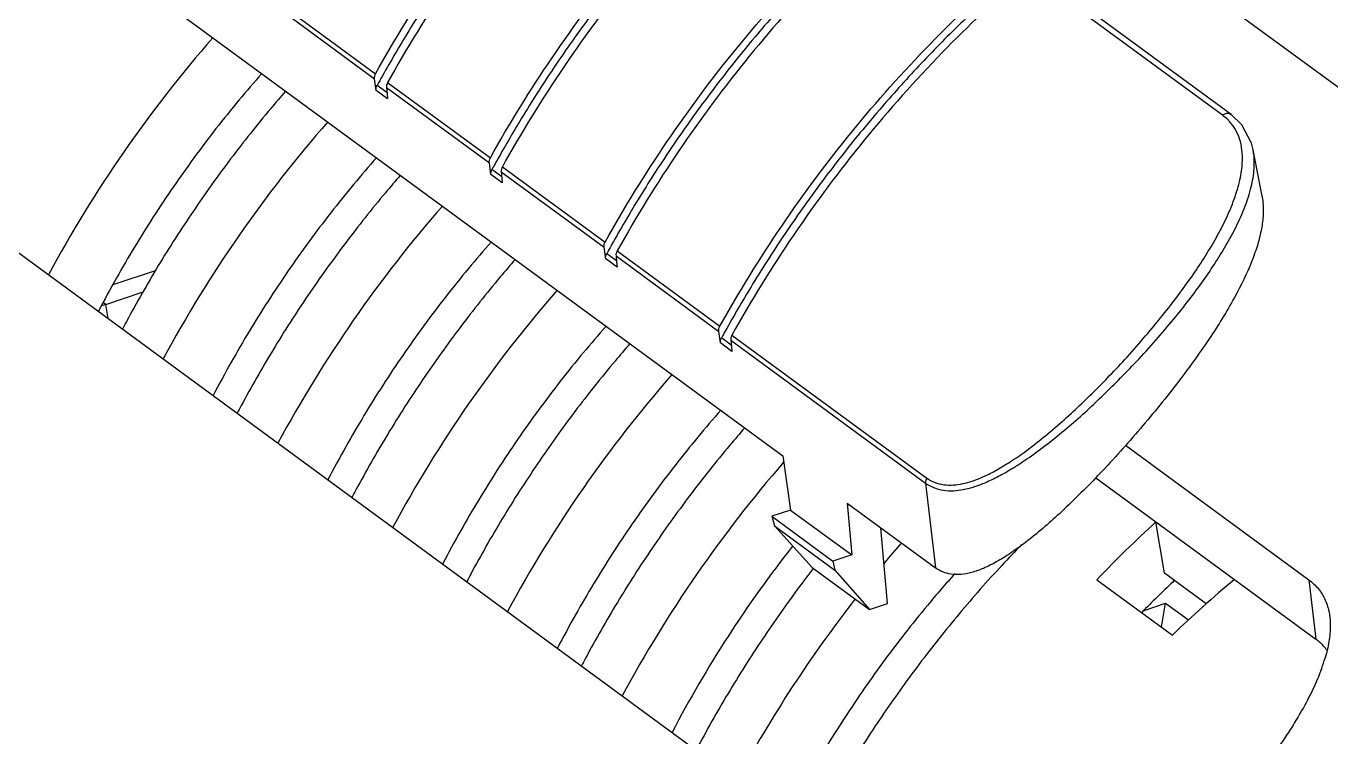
# Model space of a CAD drawing. Header units: millimetres. Extents: x 4086 to 4666, y 411 to 814.
# Drawn here: x 4209 to 4243.57, y 494.94 to 513.77 of the extents above; entities that cross this region are included whole.
import ezdxf

# ---------------------------------------------------------------- set-up
doc = ezdxf.new("R2010")
doc.units = ezdxf.units.MM

# ---------------------------------------------------------------- blocks, each defined once
blk = doc.blocks.new('u113')
at = {"color": 7, "linetype": 'Continuous'}
for p, q in [((4.932, 102.369), (-70.219, 157.481)), ((-78.796, 134.419), (-44.741, 109.445)), ((-28.101, 122.333), (-35.478, 127.743)), ((-27.774, 122.366), (-35.157, 127.781)), ((-64.089, 126.567), (-60.195, 123.712)), ((-64.046, 126.757), (-60.157, 123.905)), ((-82.429, 123.55), (-36.817, 90.1)), ((-60.135, 123.272), (-60.195, 123.712)), ((-59.702, 123.571), (-55.813, 120.719)), ((-59.705, 122.956), (-60.135, 123.272)), ((-59.727, 123.191), (-60.097, 123.462)), ((-59.745, 123.381), (-59.722, 123.138)), ((-59.745, 123.381), (-55.851, 120.526)), ((-59.722, 123.138), (-59.705, 122.956)), ((-26.605, 119.269), (-26.941, 121.022)), ((-55.791, 120.086), (-55.851, 120.526)), ((-55.361, 119.771), (-55.791, 120.086)), ((-55.383, 120.005), (-55.753, 120.277)), ((-55.401, 120.196), (-55.378, 119.953)), ((-55.401, 120.196), (-51.507, 117.341)), ((-55.358, 120.385), (-51.469, 117.534)), ((-55.378, 119.953), (-55.361, 119.771)), ((-51.447, 116.9), (-51.507, 117.341)), ((-51.039, 116.819), (-51.409, 117.091)), ((-51.014, 117.2), (-47.125, 114.348)), ((-51.017, 116.585), (-51.447, 116.9)), ((-51.057, 117.01), (-51.034, 116.767)), ((-51.057, 117.01), (-47.163, 114.155)), ((-51.034, 116.767), (-51.017, 116.585)), ((-68.495, 116.443), (-70.104, 115.911)), ((-70.372, 115.175), (-68.951, 115.645)), ((-70.372, 115.175), (-70.457, 115.237)), ((-70.283, 114.643), (-70.372, 115.175)), ((-47.103, 113.715), (-47.163, 114.155)), ((-46.673, 113.399), (-47.103, 113.715)), ((-46.695, 113.634), (-47.065, 113.905)), ((-46.713, 113.824), (-46.69, 113.581)), ((-46.713, 113.824), (-39.336, 108.415)), ((-46.67, 114.014), (-39.295, 108.606)), ((-46.69, 113.581), (-46.673, 113.399)), ((-31.774, 109.844), (-24.834, 104.754)), ((-44.741, 109.445), (-44.446, 107.395)), ((-39.336, 108.415), (-38.962, 105.207)), ((-32.895, 108.615), (-30.618, 106.945)), ((-44.446, 107.395), (-45.158, 107.159)), ((-44.446, 107.395), (-42.134, 105.699)), ((-42.306, 107.659), (-38.962, 105.207)), ((-42.306, 107.659), (-42.134, 105.699)), ((-45.158, 107.159), (-42.846, 105.464)), ((-45.158, 107.159), (-45.061, 106.801)), ((-45.061, 106.801), (-42.771, 105.122)), ((-45.061, 106.801), (-43.634, 105.223)), ((-40.781, 103.855), (-41.033, 106.725)), ((-30.618, 106.945), (-24.573, 102.513)), ((-30.297, 105.003), (-30.618, 106.945)), ((-42.134, 105.699), (-42.846, 105.464)), ((-43.634, 105.223), (-41.462, 103.63)), ((-42.846, 105.464), (-42.771, 105.122)), ((-42.771, 105.122), (-41.462, 103.63)), ((-32.854, 104.759), (-29.999, 102.665)), ((-28.716, 103.844), (-30.297, 105.003)), ((-24.834, 104.754), (-24.573, 102.513)), ((-41.462, 103.63), (-40.781, 103.855)), ((-31.066, 103.599), (-30.255, 103.868)), ((-30.407, 102.965), (-30.255, 103.868)), ((-30.255, 103.868), (-29.391, 103.234))]:
    blk.add_line(p, q, dxfattribs=at)
blk.add_lwpolyline([(-26.941, 121.023), (-27.002, 121.271), (-27.363, 121.972), (-27.772, 122.365)], dxfattribs=at)
for centre, radius, start, end in [((-29.575, 93.118), 48.819, 138.8122, 151.654), ((-16.097, 99.332), 50.183, 151.1373, 151.2587), ((-16.077, 99.321), 50.206, 150.9253, 151.1373), ((-25.231, 89.933), 48.819, 138.8122, 151.654), ((-29.212, 120.816), 1.881, 47.0272, 53.7841), ((-29.122, 120.913), 1.749, 42.4316, 47.0014), ((-11.733, 96.135), 50.206, 150.9253, 151.1373), ((-11.753, 96.146), 50.183, 151.1373, 151.2587), ((-20.887, 86.747), 48.819, 138.8122, 151.654), ((-7.409, 92.96), 50.183, 151.1373, 151.2587), ((-7.389, 92.949), 50.206, 150.9253, 151.1373), ((-16.543, 83.561), 48.819, 138.8122, 151.654), ((-62.696, 91.967), 24.444, 108.3, 108.6843), ((-3.045, 89.764), 50.206, 150.9253, 151.1373), ((-3.065, 89.775), 50.183, 151.1373, 151.2587), ((-12.199, 80.375), 48.819, 138.8122, 151.654), ((-7.853, 77.189), 48.821, 139.027, 151.6538), ((-0.357, 73.747), 44.92, 132.3496, 136.3399), ((-8.876, 78.076), 45.183, 141.7753, 152.4398), ((-3.696, 74.155), 48.58, 138.8026, 140.0108), ((4.674, 66.34), 50.217, 130.068, 133.6665), ((-0.971, 73.889), 42.297, 133.1884, 133.3091), ((-0.818, 73.728), 42.519, 133.3104, 135.5256), ((-3.491, 73.992), 48.842, 142.0497, 151.6521), ((-30.981, 103.811), 7.058, 339.2276, 342.5615)]:
    blk.add_arc(centre, radius, start, end, dxfattribs=at)
for points, start_tangent, end_tangent in [([(-60.157, 123.905), (-57.817, 127.695), (-55.151, 131.271), (-52.188, 134.595), (-48.959, 137.63)], (0.48758, 0.873078), (0.758293, 0.651914)), ([(-48.898, 137.334), (-50.55, 135.839), (-52.139, 134.267), (-53.659, 132.621), (-55.107, 130.907), (-56.478, 129.129), (-57.77, 127.292), (-58.977, 125.402), (-59.956, 123.718)], (-0.756556, -0.653929), (-0.485949, -0.873987)), ([(-48.706, 137.13), (-51.737, 134.264), (-54.699, 130.94), (-57.363, 127.363), (-59.702, 123.571)], (-0.754711, -0.656057), (-0.487026, -0.873388)), ([(-55.813, 120.719), (-53.473, 124.51), (-50.807, 128.086), (-47.844, 131.409), (-44.615, 134.444)], (0.48758, 0.873078), (0.758293, 0.651914)), ([(-44.554, 134.148), (-46.206, 132.653), (-47.795, 131.081), (-49.315, 129.435), (-50.763, 127.721), (-52.134, 125.943), (-53.426, 124.107), (-54.633, 122.216), (-55.612, 120.532)], (-0.756556, -0.653929), (-0.485949, -0.873987)), ([(-44.362, 133.945), (-47.393, 131.079), (-50.355, 127.754), (-53.019, 124.177), (-55.358, 120.385)], (-0.754711, -0.656057), (-0.487026, -0.873388)), ([(-51.469, 117.534), (-49.129, 121.324), (-46.463, 124.9), (-43.5, 128.223), (-40.271, 131.258)], (0.48758, 0.873078), (0.758293, 0.651914)), ([(-40.21, 130.962), (-41.862, 129.468), (-43.451, 127.895), (-44.971, 126.25), (-46.419, 124.536), (-47.79, 122.758), (-49.082, 120.921), (-50.289, 119.03), (-51.268, 117.347)], (-0.756556, -0.653929), (-0.485949, -0.873987)), ([(-40.018, 130.759), (-43.049, 127.893), (-46.011, 124.569), (-48.675, 120.991), (-51.014, 117.2)], (-0.754711, -0.656057), (-0.487026, -0.873388)), ([(-47.125, 114.348), (-44.785, 118.138), (-42.119, 121.714), (-39.156, 125.038), (-35.927, 128.073)], (0.48758, 0.873078), (0.758293, 0.651914)), ([(-35.866, 127.777), (-37.518, 126.282), (-39.107, 124.709), (-40.627, 123.064), (-42.075, 121.35), (-43.446, 119.572), (-44.738, 117.735), (-45.945, 115.845), (-46.924, 114.161)], (-0.756556, -0.653929), (-0.485949, -0.873987)), ([(-35.674, 127.573), (-38.705, 124.707), (-41.667, 121.383), (-44.331, 117.806), (-46.67, 114.014)], (-0.754711, -0.656057), (-0.487026, -0.873388)), ([(-64.464, 123.911), (-65.331, 122.9), (-67.032, 120.722), (-68.573, 118.483), (-69.963, 116.178), (-70.651, 114.909)], (-0.661762, -0.749714), (-0.462415, -0.886664)), ([(-60.195, 123.712), (-60.192, 123.81), (-60.157, 123.905)], (-0.136774, 0.990602), (0.48758, 0.873078)), ([(-59.702, 123.571), (-59.738, 123.477), (-59.745, 123.381)], (-0.487026, -0.873388), (0.093795, -0.995591)), ([(-63.561, 123.248), (-64.127, 122.585), (-65.645, 120.678), (-67.064, 118.694), (-68.381, 116.643), (-69.588, 114.53), (-69.741, 114.244)], (-0.65607, -0.7547), (-0.467595, -0.883943)), ([(-60.135, 123.272), (-60.132, 123.368), (-60.097, 123.462)], (-0.136773, 0.990602), (0.480856, 0.8768)), ([(-39.295, 108.606), (-39.004, 108.444), (-38.651, 108.352), (-38.279, 108.342), (-37.928, 108.393), (-37.571, 108.492), (-37.17, 108.648), (-36.711, 108.876), (-36.194, 109.182), (-35.613, 109.577), (-34.964, 110.074), (-34.253, 110.672), (-33.586, 111.278), (-32.971, 111.872), (-32.374, 112.479), (-31.715, 113.184), (-31.011, 113.983), (-30.366, 114.76), (-29.788, 115.504), (-29.267, 116.223), (-28.799, 116.926), (-28.38, 117.622), (-28.01, 118.325), (-27.692, 119.063), (-27.46, 119.811), (-27.354, 120.477), (-27.364, 121.012), (-27.456, 121.44), (-27.613, 121.794), (-27.832, 122.092)], (0.806659, -0.591017), (-0.674411, 0.738356)), ([(-28.101, 122.333), (-27.977, 122.4), (-27.846, 122.401), (-27.774, 122.366)], (0.758216, 0.652003), (0.808388, -0.58865)), ([(-39.336, 108.415), (-39.032, 108.244), (-38.665, 108.144), (-38.278, 108.127), (-37.913, 108.171), (-37.541, 108.264), (-37.124, 108.415), (-36.646, 108.637), (-36.108, 108.937), (-35.503, 109.327), (-34.826, 109.819), (-34.086, 110.413), (-33.391, 111.016), (-32.75, 111.61), (-32.129, 112.217), (-31.442, 112.923), (-30.709, 113.726), (-30.037, 114.508), (-29.434, 115.258), (-28.893, 115.984), (-28.406, 116.695), (-27.97, 117.4), (-27.585, 118.115), (-27.254, 118.865), (-27.013, 119.628), (-26.904, 120.309), (-26.915, 120.858), (-26.941, 121.021)], (0.806624, -0.591065), (-0.188362, 0.9821)), ([(-60.12, 120.726), (-60.987, 119.714), (-62.688, 117.537), (-64.229, 115.298), (-65.619, 112.992), (-66.307, 111.724)], (-0.661762, -0.749714), (-0.462415, -0.886664)), ([(-55.851, 120.526), (-55.848, 120.624), (-55.813, 120.719)], (-0.136774, 0.990602), (0.48758, 0.873078)), ([(-59.217, 120.062), (-59.783, 119.4), (-61.301, 117.492), (-62.72, 115.509), (-64.037, 113.457), (-65.244, 111.344), (-65.397, 111.058)], (-0.65607, -0.7547), (-0.467595, -0.883943)), ([(-55.791, 120.086), (-55.788, 120.183), (-55.753, 120.277)], (-0.136773, 0.990602), (0.480856, 0.8768)), ([(-55.358, 120.385), (-55.394, 120.291), (-55.401, 120.196)], (-0.487026, -0.873388), (0.093795, -0.995591)), ([(-26.605, 119.269), (-26.573, 119.057), (-26.562, 118.57), (-26.627, 118.035), (-26.769, 117.451), (-26.987, 116.821), (-27.648, 115.431), (-28.607, 113.867), (-29.844, 112.156), (-31.302, 110.368), (-32.839, 108.672), (-34.276, 107.255), (-35.551, 106.172), (-36.127, 105.757), (-36.661, 105.429), (-37.149, 105.188), (-37.596, 105.032), (-38.006, 104.958), (-38.372, 104.968), (-38.689, 105.053), (-38.962, 105.207)], (0.188413, -0.98209), (-0.806395, 0.591377)), ([(-55.776, 117.54), (-56.643, 116.529), (-58.344, 114.351), (-59.885, 112.112), (-61.275, 109.807), (-61.963, 108.538)], (-0.661762, -0.749714), (-0.462415, -0.886664)), ([(-51.507, 117.341), (-51.504, 117.439), (-51.469, 117.534)], (-0.136774, 0.990602), (0.48758, 0.873078)), ([(-51.447, 116.9), (-51.444, 116.997), (-51.409, 117.091)], (-0.136773, 0.990602), (0.480856, 0.8768)), ([(-51.014, 117.2), (-51.05, 117.106), (-51.057, 117.01)], (-0.487026, -0.873388), (0.093795, -0.995591)), ([(-54.873, 116.877), (-55.439, 116.214), (-56.957, 114.306), (-58.376, 112.323), (-59.693, 110.271), (-60.9, 108.158), (-61.053, 107.872)], (-0.65607, -0.7547), (-0.467595, -0.883943)), ([(-51.432, 114.354), (-52.299, 113.343), (-54, 111.165), (-55.541, 108.926), (-56.931, 106.621), (-57.619, 105.352)], (-0.661762, -0.749714), (-0.462415, -0.886664)), ([(-47.163, 114.155), (-47.16, 114.253), (-47.125, 114.348)], (-0.136774, 0.990602), (0.48758, 0.873078)), ([(-50.529, 113.691), (-51.095, 113.028), (-52.613, 111.121), (-54.032, 109.137), (-55.349, 107.086), (-56.556, 104.973), (-56.709, 104.687)], (-0.65607, -0.7547), (-0.467595, -0.883943)), ([(-47.103, 113.715), (-47.1, 113.811), (-47.065, 113.905)], (-0.136773, 0.990602), (0.480856, 0.8768)), ([(-46.67, 114.014), (-46.706, 113.92), (-46.713, 113.824)], (-0.487026, -0.873388), (0.093795, -0.995591)), ([(-47.088, 111.169), (-47.955, 110.157), (-49.656, 107.979), (-51.197, 105.74), (-52.587, 103.435), (-53.275, 102.167)], (-0.661762, -0.749714), (-0.462415, -0.886664)), ([(-46.185, 110.505), (-46.751, 109.843), (-48.269, 107.935), (-49.688, 105.952), (-51.005, 103.9), (-52.212, 101.787), (-52.365, 101.501)], (-0.65607, -0.7547), (-0.467595, -0.883943)), ([(-39.295, 108.606), (-39.323, 108.544), (-39.336, 108.479), (-39.336, 108.415)], (-0.487304, -0.873233), (0.115744, -0.993279)), ([(-35.705, 106.084), (-36.453, 105.297), (-38.063, 103.471), (-39.581, 101.563), (-41, 99.58), (-42.317, 97.529), (-43.524, 95.416), (-43.677, 95.13)], (-0.696884, -0.717184), (-0.467595, -0.883943)), ([(-43.59, 105.187), (-43.925, 104.749), (-45.344, 102.766), (-46.661, 100.714), (-47.868, 98.601), (-48.021, 98.315)], (-0.611652, -0.791127), (-0.467595, -0.883943)), ([(-38.225, 104.995), (-39.267, 103.786), (-40.968, 101.608), (-42.509, 99.369), (-43.9, 97.064), (-44.587, 95.795)], (-0.666155, -0.745813), (-0.462415, -0.886664)), ([(-24.834, 104.754), (-24.47, 104.41), (-24.213, 103.99), (-24.063, 103.499), (-24.038, 103.331)], (0.806395, -0.591377), (0.112404, -0.993663)), ([(-24.038, 103.331), (-24.022, 102.949), (-24.085, 102.343)], (0.112404, -0.993663), (-0.178683, -0.983907)), ([(4.932, 102.369), (-0.72, 100.043), (-6.112, 96.901), (-11.124, 93.011), (-15.643, 88.463), (-19.568, 83.357), (-22.811, 77.808), (-25.299, 71.941), (-26.977, 65.888), (-27.806, 59.783), (-27.768, 53.765)], (-0.949427, -0.313989), (0.079488, -0.996836)), ([(-24.143, 102.078), (-24.274, 102.242), (-24.573, 102.513)], (-0.577012, 0.816736), (-0.806395, 0.591377)), ([(-24.085, 102.343), (-24.247, 101.695)], (-0.178683, -0.983907), (-0.298851, -0.9543)), ([(5.016, 102.067), (-1.206, 99.45), (-7.093, 95.84), (-12.483, 91.337), (-17.226, 86.066), (-21.19, 80.173), (-24.267, 73.82), (-26.371, 67.185), (-27.444, 60.45), (-27.455, 53.802)], (-0.949425, -0.313993), (0.079488, -0.996836)), ([(5.068, 101.945), (-0.27, 99.727), (-5.687, 96.57), (-10.7, 92.677), (-15.191, 88.157), (-19.13, 83.036), (-22.382, 77.469), (-24.854, 71.638), (-26.534, 65.583), (-27.367, 59.451), (-27.355, 53.801)], (-0.947053, -0.321078), (0.070695, -0.997498)), ([(-24.381, 101.307), (-24.502, 101.007), (-24.839, 100.29), (-25.251, 99.549), (-25.74, 98.775), (-26.308, 97.959), (-26.956, 97.104), (-27.681, 96.214), (-28.475, 95.301), (-29.323, 94.384), (-30.21, 93.486), (-31.115, 92.631), (-31.988, 91.871), (-32.78, 91.247), (-33.466, 90.767), (-34.063, 90.406), (-34.595, 90.14), (-35.088, 89.953), (-35.567, 89.841), (-36.027, 89.821), (-36.449, 89.906), (-36.817, 90.1)], (-0.353843, -0.935305), (-0.806395, 0.591377))]:
    blk.add_spline(points, degree=3, dxfattribs=dict(at, start_tangent=start_tangent, end_tangent=end_tangent))

msp = doc.modelspace()

# ---------------------------------------------------------------- block references
at = {"xscale": 0.7, "yscale": 0.7, "zscale": 0.7}
msp.add_blockref('u113', (4260.366, 425.773), dxfattribs=at)

doc.saveas('drawing.dxf')
